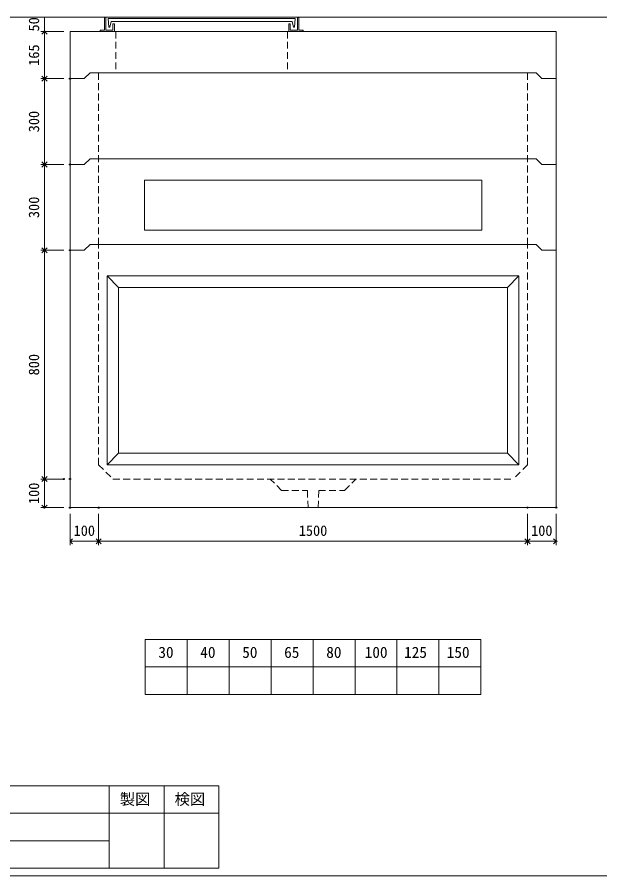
# Model space of a CAD drawing. Units: millimetres, scale not verified. Extents: x -6420 to 6420, y -3037 to 3037.
# Drawn here: x 285 to 2323, y -2663 to 339 of the extents above; entities that cross this region are included whole.
import ezdxf
from ezdxf.enums import TextEntityAlignment as Align

# ---------------------------------------------------------------- set-up
doc = ezdxf.new("R2010")
doc.units = ezdxf.units.MM
doc.header["$LTSCALE"] = 20
doc.header["$PDMODE"] = 32
doc.header["$PDSIZE"] = 4
doc.linetypes.add('DASHED1', pattern=[1.8, 1.2, -0.6])
doc.linetypes.add('USER2', pattern=[50.8, 31.75, -6.35, 6.35, -6.35])
doc.layers.add('0-1_Defpoints', color=7, linetype='Continuous')
for name, color, linetype, lineweight in [('0-2_waku', 7, 'Continuous', 18), ('0-3_gaikei', 7, 'Continuous', 18), ('0-4_kakure', 7, 'DASHED1', 5), ('0-5_sunpou', 7, 'Continuous', 5), ('0-8_uchigawa', 6, 'Continuous', 18), ('0-A_futa', 3, 'Continuous', 18), ('0-B_GL', 4, 'Continuous', 18), ('0-D_文字１', 7, 'Continuous', 18), ('1-2_uchigawa2', 6, 'USER2', 18)]:
    doc.layers.add(name, color=color, linetype=linetype, lineweight=lineweight)
doc.styles.add('ＭＳ ゴシック', font='')
doc.styles.get('ＭＳ ゴシック').set_extended_font_data('MS Gothic')

# ---------------------------------------------------------------- blocks, each defined once
blk = doc.blocks.new('_Open90')
at = {"layer": '0-5_sunpou'}
blk.add_line((0, 0), (-1, 0), dxfattribs=at)
blk.add_lwpolyline([(-0.5, 0.5), (0, 0), (-0.5, -0.5)], dxfattribs=at)
blk = doc.blocks.new('D74')
at = {"layer": '0-1_Defpoints'}
for p in [(3053.24, 2714.26), (2964.21, 2414.26), (3053.24, 2414.26)]:
    blk.add_point(p, dxfattribs=at)
at = {"layer": '0-5_sunpou'}
for p, q in [((3031.24, 2714.26), (2951.21, 2714.26)), ((2964.21, 2696.26), (2964.21, 2432.26)), ((3031.24, 2414.26), (2951.21, 2414.26))]:
    blk.add_line(p, q, dxfattribs=at)
at = {"layer": '0-5_sunpou', "xscale": 18, "yscale": 18}
for p, rotation in [((2964.21, 2714.26), 90), ((2964.21, 2414.26), 270)]:
    blk.add_blockref('_Open90', p, dxfattribs=dict(at, rotation=rotation))
at = {"layer": '0-5_sunpou', "style": 'ＭＳ ゴシック'}
blk.add_text('300', height=36.66, rotation=90, dxfattribs=at).set_placement((2956.21, 2526.76), align=Align.BOTTOM_LEFT)
blk = doc.blocks.new('D75')
at = {"layer": '0-1_Defpoints'}
for p in [(3053.24, 2414.26), (2964.21, 2114.26), (3053.24, 2114.26)]:
    blk.add_point(p, dxfattribs=at)
at = {"layer": '0-5_sunpou'}
for p, q in [((3031.24, 2414.26), (2951.21, 2414.26)), ((2964.21, 2396.26), (2964.21, 2132.26)), ((3031.24, 2114.26), (2951.21, 2114.26))]:
    blk.add_line(p, q, dxfattribs=at)
at = {"layer": '0-5_sunpou', "xscale": 18, "yscale": 18}
for p, rotation in [((2964.21, 2414.26), 90), ((2964.21, 2114.26), 270)]:
    blk.add_blockref('_Open90', p, dxfattribs=dict(at, rotation=rotation))
at = {"layer": '0-5_sunpou', "style": 'ＭＳ ゴシック'}
blk.add_text('300', height=36.66, rotation=90, dxfattribs=at).set_placement((2956.21, 2226.76), align=Align.BOTTOM_LEFT)
blk = doc.blocks.new('D49')
at = {"layer": '0-1_Defpoints'}
for p in [(3053.24, 2114.26), (2964.21, 1314.26), (3053.24, 1314.26)]:
    blk.add_point(p, dxfattribs=at)
at = {"layer": '0-5_sunpou'}
for p, q in [((3031.24, 2114.26), (2951.21, 2114.26)), ((2964.21, 2096.26), (2964.21, 1332.26)), ((3031.24, 1314.26), (2951.21, 1314.26))]:
    blk.add_line(p, q, dxfattribs=at)
at = {"layer": '0-5_sunpou', "xscale": 18, "yscale": 18}
for p, rotation in [((2964.21, 2114.26), 90), ((2964.21, 1314.26), 270)]:
    blk.add_blockref('_Open90', p, dxfattribs=dict(at, rotation=rotation))
at = {"layer": '0-5_sunpou', "style": 'ＭＳ ゴシック'}
blk.add_text('800', height=36.66, rotation=90, dxfattribs=at).set_placement((2956.21, 1676.76), align=Align.BOTTOM_LEFT)
blk = doc.blocks.new('D50')
at = {"layer": '0-1_Defpoints'}
for p in [(3031.24, 1314.26), (2964.21, 1214.26), (3053.24, 1214.26)]:
    blk.add_point(p, dxfattribs=at)
at = {"layer": '0-5_sunpou'}
for p, q in [((3009.24, 1314.26), (2951.21, 1314.26)), ((2964.21, 1296.26), (2964.21, 1232.26)), ((3031.24, 1214.26), (2951.21, 1214.26))]:
    blk.add_line(p, q, dxfattribs=at)
at = {"layer": '0-5_sunpou', "xscale": 18, "yscale": 18}
for p, rotation in [((2964.21, 1314.26), 90), ((2964.21, 1214.26), 270)]:
    blk.add_blockref('_Open90', p, dxfattribs=dict(at, rotation=rotation))
at = {"layer": '0-5_sunpou', "style": 'ＭＳ ゴシック'}
blk.add_text('100', height=36.66, rotation=90, dxfattribs=at).set_placement((2956.21, 1226.76), align=Align.BOTTOM_LEFT)
blk = doc.blocks.new('D51')
at = {"layer": '0-1_Defpoints'}
for p in [(3053.24, 1214.26), (3153.24, 1214.26), (3153.24, 1096.55)]:
    blk.add_point(p, dxfattribs=at)
at = {"layer": '0-5_sunpou'}
for p, q in [((3053.24, 1192.26), (3053.24, 1083.55)), ((3153.24, 1192.26), (3153.24, 1083.55)), ((3071.24, 1096.55), (3135.24, 1096.55))]:
    blk.add_line(p, q, dxfattribs=at)
at = {"layer": '0-5_sunpou', "xscale": 18, "yscale": 18, "rotation": 180}
blk.add_blockref('_Open90', (3053.24, 1096.55), dxfattribs=at)
at = {"layer": '0-5_sunpou', "xscale": 18, "yscale": 18}
blk.add_blockref('_Open90', (3153.24, 1096.55), dxfattribs=at)
at = {"layer": '0-5_sunpou', "style": 'ＭＳ ゴシック'}
blk.add_text('100', height=36.66, dxfattribs=at).set_placement((3065.74, 1104.55), align=Align.BOTTOM_LEFT)
blk = doc.blocks.new('D52')
at = {"layer": '0-1_Defpoints'}
for p in [(3153.24, 1214.26), (4653.24, 1214.26), (4653.24, 1096.55)]:
    blk.add_point(p, dxfattribs=at)
at = {"layer": '0-5_sunpou'}
for p, q in [((3153.24, 1192.26), (3153.24, 1083.55)), ((4653.24, 1192.26), (4653.24, 1083.55)), ((3171.24, 1096.55), (4635.24, 1096.55))]:
    blk.add_line(p, q, dxfattribs=at)
at = {"layer": '0-5_sunpou', "xscale": 18, "yscale": 18, "rotation": 180}
blk.add_blockref('_Open90', (3153.24, 1096.55), dxfattribs=at)
at = {"layer": '0-5_sunpou', "xscale": 18, "yscale": 18}
blk.add_blockref('_Open90', (4653.24, 1096.55), dxfattribs=at)
at = {"layer": '0-5_sunpou', "style": 'ＭＳ ゴシック'}
blk.add_text('1500', height=36.66, dxfattribs=at).set_placement((3853.24, 1104.55), align=Align.BOTTOM_LEFT)
blk = doc.blocks.new('D53')
at = {"layer": '0-1_Defpoints'}
for p in [(4653.24, 1214.26), (4753.24, 1214.26), (4753.24, 1096.55)]:
    blk.add_point(p, dxfattribs=at)
at = {"layer": '0-5_sunpou'}
for p, q in [((4653.24, 1192.26), (4653.24, 1083.55)), ((4753.24, 1192.26), (4753.24, 1083.55)), ((4671.24, 1096.55), (4735.24, 1096.55))]:
    blk.add_line(p, q, dxfattribs=at)
at = {"layer": '0-5_sunpou', "xscale": 18, "yscale": 18, "rotation": 180}
blk.add_blockref('_Open90', (4653.24, 1096.55), dxfattribs=at)
at = {"layer": '0-5_sunpou', "xscale": 18, "yscale": 18}
blk.add_blockref('_Open90', (4753.24, 1096.55), dxfattribs=at)
at = {"layer": '0-5_sunpou', "style": 'ＭＳ ゴシック'}
blk.add_text('100', height=36.66, dxfattribs=at).set_placement((4665.74, 1104.55), align=Align.BOTTOM_LEFT)
blk = doc.blocks.new('_Open90_48')
at = {"layer": '0-5_sunpou'}
blk.add_line((0, 0), (-1, 0), dxfattribs=at)
blk.add_lwpolyline([(-0.5, 0.5), (0, 0), (-0.5, -0.5)], dxfattribs=at)
blk = doc.blocks.new('16 5')
at = {"layer": '0-5_sunpou'}
for p, q in [((75.03, 82.5), (-5, 82.5)), ((8, 64.5), (8, -64.5)), ((53.03, -82.5), (-5, -82.5))]:
    blk.add_line(p, q, dxfattribs=at)
at = {"layer": '0-5_sunpou', "xscale": 18, "yscale": 18}
for p, rotation in [((8, 82.5), 90), ((8, -82.5), 270)]:
    blk.add_blockref('_Open90_48', p, dxfattribs=dict(at, rotation=rotation))
at = {"layer": '0-5_sunpou', "style": 'ＭＳ ゴシック'}
blk.add_text('165', height=36.66, rotation=90, dxfattribs=at).set_placement((0, -37.5), align=Align.BOTTOM_LEFT)
blk = doc.blocks.new('5 0')
at = {"layer": '0-5_sunpou'}
for p, q in [((2.73, 37.5), (2.73, -12.5)), ((9.9, -12.5), (-10.27, -12.5))]:
    blk.add_line(p, q, dxfattribs=at)
blk.add_point((2.73, -12.5), dxfattribs=at)
at = {"layer": '0-5_sunpou', "style": 'ＭＳ ゴシック'}
blk.add_text('50', height=36.66, rotation=90, dxfattribs=at).set_placement((-5.27, -12.5), align=Align.BOTTOM_LEFT)

msp = doc.modelspace()

# ---------------------------------------------------------------- linework, layer by layer
at = {"layer": '0-2_waku'}
for p, q in [((733.33, -1836.78), (733.33, -2028.78)), ((733.33, -1836.78), (733.33, -2028.78)), ((733.33, -1836.78), (733.33, -2028.78)), ((733.33, -1836.78), (733.33, -2028.78)), ((733.33, -1836.78), (1906.67, -1836.78)), ((880, -1836.78), (880, -2028.78)), ((1026.67, -1836.78), (1026.67, -2028.78)), ((1026.67, -1836.78), (1026.67, -2028.78)), ((1173.33, -1836.78), (1173.33, -2028.78)), ((1320, -1836.78), (1320, -2028.78)), ((1466.67, -1836.78), (1466.67, -2028.78)), ((1613.33, -1836.78), (1613.33, -2028.78)), ((1760, -1836.78), (1760, -2028.78)), ((1906.67, -1836.78), (1906.67, -2028.78)), ((733.33, -1932.78), (1906.67, -1932.78)), ((733.33, -2028.78), (1906.67, -2028.78)), ((-1713.33, -2348.54), (990.67, -2348.54)), ((606.67, -2348.54), (606.67, -2636.54)), ((606.67, -2348.54), (606.67, -2636.54)), ((798.67, -2348.54), (798.67, -2636.54)), ((990.67, -2348.54), (990.67, -2636.54)), ((-1713.33, -2444.54), (990.67, -2444.54)), ((-1713.33, -2540.54), (606.67, -2540.54)), ((-1713.33, -2636.54), (990.67, -2636.54)), ((-1740, -2663.21), (6420, -2663.21))]:
    msp.add_line(p, q, dxfattribs=at)
at = {"layer": '0-3_gaikei'}
for p, q in [((470, 289.22), (470, -475.78)), ((470, 289.22), (2170, 289.22)), ((470, 289.22), (2170, 289.22)), ((470, 289.22), (2170, 289.22)), ((470, 289.22), (2170, 289.22)), ((470, 289.22), (2170, 289.22)), ((470, 274.22), (470, 289.22)), ((470, 274.22), (470, 289.22)), ((470, 289.22), (2170, 289.22)), ((470, 289.22), (2170, 289.22)), ((470, 289.22), (2170, 289.22)), ((470, 289.22), (2170, 289.22)), ((470, 289.22), (2170, 289.22)), ((495, 289.22), (1365, 289.22)), ((2170, -475.78), (2170, 289.22)), ((470, 124.22), (520, 124.22)), ((470, 124.22), (520, 124.22)), ((470, 124.22), (520, 124.22)), ((470, 124.22), (520, 124.22)), ((470, 124.22), (520, 124.22)), ((470, 124.22), (520, 124.22)), ((470, 124.22), (520, 124.22)), ((470, 124.22), (520, 124.22)), ((470, 124.22), (520, 124.22)), ((470, 124.22), (520, 124.22)), ((470, 124.22), (520, 124.22)), ((470, 124.22), (520, 124.22)), ((470, 124.22), (520, 124.22)), ((470, 124.22), (520, 124.22)), ((540, 144.22), (520, 124.22)), ((540, 144.22), (520, 124.22)), ((540, 144.22), (520, 124.22)), ((540, 144.22), (520, 124.22)), ((540, 144.22), (520, 124.22)), ((540, 144.22), (520, 124.22)), ((540, 144.22), (520, 124.22)), ((540, 144.22), (520, 124.22)), ((540, 144.22), (520, 124.22)), ((540, 144.22), (520, 124.22)), ((540, 144.22), (520, 124.22)), ((540, 144.22), (520, 124.22)), ((540, 144.22), (520, 124.22)), ((540, 144.22), (520, 124.22)), ((540, 144.22), (2100, 144.22)), ((540, 144.22), (2100, 144.22)), ((540, 144.22), (2100, 144.22)), ((540, 144.22), (2100, 144.22)), ((540, 144.22), (2100, 144.22)), ((540, 144.22), (2100, 144.22)), ((540, 144.22), (2100, 144.22)), ((540, 144.22), (2100, 144.22)), ((540, 144.22), (2100, 144.22)), ((540, 144.22), (2100, 144.22)), ((540, 144.22), (2100, 144.22)), ((540, 144.22), (2100, 144.22)), ((540, 144.22), (2100, 144.22)), ((540, 144.22), (2100, 144.22)), ((2100, 144.22), (2120, 124.22)), ((2100, 144.22), (2120, 124.22)), ((2100, 144.22), (2120, 124.22)), ((2100, 144.22), (2120, 124.22)), ((2100, 144.22), (2120, 124.22)), ((2100, 144.22), (2120, 124.22)), ((2100, 144.22), (2120, 124.22)), ((2100, 144.22), (2120, 124.22)), ((2100, 144.22), (2120, 124.22)), ((2100, 144.22), (2120, 124.22)), ((2100, 144.22), (2120, 124.22)), ((2100, 144.22), (2120, 124.22)), ((2100, 144.22), (2120, 124.22)), ((2100, 144.22), (2120, 124.22)), ((2120, 124.22), (2170, 124.22)), ((2120, 124.22), (2170, 124.22)), ((2120, 124.22), (2170, 124.22)), ((2120, 124.22), (2170, 124.22)), ((2120, 124.22), (2170, 124.22)), ((2120, 124.22), (2170, 124.22)), ((2120, 124.22), (2170, 124.22)), ((2120, 124.22), (2170, 124.22)), ((2120, 124.22), (2170, 124.22)), ((2120, 124.22), (2170, 124.22)), ((2120, 124.22), (2170, 124.22)), ((2120, 124.22), (2170, 124.22)), ((2120, 124.22), (2170, 124.22)), ((2120, 124.22), (2170, 124.22)), ((470, -175.78), (520, -175.78)), ((470, -175.78), (520, -175.78)), ((540, -155.78), (520, -175.78)), ((540, -155.78), (520, -175.78)), ((540, -155.78), (2100, -155.78)), ((540, -155.78), (2100, -155.78)), ((2100, -155.78), (2120, -175.78)), ((2100, -155.78), (2120, -175.78)), ((2120, -175.78), (2170, -175.78)), ((2120, -175.78), (2170, -175.78)), ((470, -475.78), (520, -475.78)), ((470, -475.78), (520, -475.78)), ((470, -475.78), (520, -475.78)), ((470, -475.78), (520, -475.78)), ((470, -475.78), (520, -475.78)), ((470, -475.78), (520, -475.78)), ((470, -475.78), (520, -475.78)), ((470, -475.78), (470, -1375.78)), ((470, -475.78), (520, -475.78)), ((470, -475.78), (520, -475.78)), ((470, -475.78), (520, -475.78)), ((470, -475.78), (520, -475.78)), ((470, -475.78), (520, -475.78)), ((470, -475.78), (520, -475.78)), ((470, -475.78), (520, -475.78)), ((470, -475.78), (520, -475.78)), ((470, -475.78), (520, -475.78)), ((470, -475.78), (520, -475.78)), ((470, -475.78), (520, -475.78)), ((470, -475.78), (520, -475.78)), ((470, -475.78), (520, -475.78)), ((540, -455.78), (520, -475.78)), ((540, -455.78), (520, -475.78)), ((540, -455.78), (520, -475.78)), ((540, -455.78), (520, -475.78)), ((540, -455.78), (520, -475.78)), ((540, -455.78), (520, -475.78)), ((540, -455.78), (520, -475.78)), ((540, -455.78), (520, -475.78)), ((540, -455.78), (520, -475.78)), ((540, -455.78), (520, -475.78)), ((540, -455.78), (520, -475.78)), ((540, -455.78), (520, -475.78)), ((540, -455.78), (520, -475.78)), ((540, -455.78), (520, -475.78)), ((540, -455.78), (520, -475.78)), ((540, -455.78), (520, -475.78)), ((540, -455.78), (520, -475.78)), ((540, -455.78), (520, -475.78)), ((540, -455.78), (520, -475.78)), ((540, -455.78), (520, -475.78)), ((540, -455.78), (2100, -455.78)), ((540, -455.78), (2100, -455.78)), ((540, -455.78), (2100, -455.78)), ((540, -455.78), (2100, -455.78)), ((540, -455.78), (2100, -455.78)), ((540, -455.78), (2100, -455.78)), ((540, -455.78), (2100, -455.78)), ((540, -455.78), (2100, -455.78)), ((540, -455.78), (2100, -455.78)), ((540, -455.78), (2100, -455.78)), ((540, -455.78), (2100, -455.78)), ((540, -455.78), (2100, -455.78)), ((540, -455.78), (2100, -455.78)), ((540, -455.78), (2100, -455.78)), ((540, -455.78), (2100, -455.78)), ((540, -455.78), (2100, -455.78)), ((540, -455.78), (2100, -455.78)), ((540, -455.78), (2100, -455.78)), ((540, -455.78), (2100, -455.78)), ((540, -455.78), (2100, -455.78)), ((2100, -455.78), (2120, -475.78)), ((2100, -455.78), (2120, -475.78)), ((2100, -455.78), (2120, -475.78)), ((2100, -455.78), (2120, -475.78)), ((2100, -455.78), (2120, -475.78)), ((2100, -455.78), (2120, -475.78)), ((2100, -455.78), (2120, -475.78)), ((2100, -455.78), (2120, -475.78)), ((2100, -455.78), (2120, -475.78)), ((2100, -455.78), (2120, -475.78)), ((2100, -455.78), (2120, -475.78)), ((2100, -455.78), (2120, -475.78)), ((2100, -455.78), (2120, -475.78)), ((2100, -455.78), (2120, -475.78)), ((2100, -455.78), (2120, -475.78)), ((2100, -455.78), (2120, -475.78)), ((2100, -455.78), (2120, -475.78)), ((2100, -455.78), (2120, -475.78)), ((2100, -455.78), (2120, -475.78)), ((2100, -455.78), (2120, -475.78)), ((2120, -475.78), (2170, -475.78)), ((2120, -475.78), (2170, -475.78)), ((2120, -475.78), (2170, -475.78)), ((2120, -475.78), (2170, -475.78)), ((2120, -475.78), (2170, -475.78)), ((2120, -475.78), (2170, -475.78)), ((2120, -475.78), (2170, -475.78)), ((2120, -475.78), (2170, -475.78)), ((2120, -475.78), (2170, -475.78)), ((2120, -475.78), (2170, -475.78)), ((2120, -475.78), (2170, -475.78)), ((2120, -475.78), (2170, -475.78)), ((2120, -475.78), (2170, -475.78)), ((2120, -475.78), (2170, -475.78)), ((2120, -475.78), (2170, -475.78)), ((2120, -475.78), (2170, -475.78)), ((2120, -475.78), (2170, -475.78)), ((2120, -475.78), (2170, -475.78)), ((2120, -475.78), (2170, -475.78)), ((2120, -475.78), (2170, -475.78)), ((2170, -1375.78), (2170, -475.78)), ((470, -1375.78), (2170, -1375.78))]:
    msp.add_line(p, q, dxfattribs=at)
at = {"layer": '0-4_kakure'}
for p, q in [((630, 289.22), (630, 144.22)), ((1230, 289.22), (1230, 144.22)), ((570, -455.78), (570, 144.22)), ((2070, -455.78), (2070, 144.22)), ((570, -1225.78), (570, -455.78)), ((2070, -1225.78), (2070, -455.78)), ((570, -1225.78), (620, -1275.78)), ((2070, -1225.78), (2020, -1275.78)), ((620, -1275.78), (2020, -1275.78)), ((1210, -1315.78), (1170, -1275.78)), ((1210, -1315.78), (1300, -1315.78)), ((1300, -1315.78), (1302.5, -1375.78)), ((1340, -1315.78), (1337.5, -1375.78))]:
    msp.add_line(p, q, dxfattribs=at)
msp.add_lwpolyline([(1340, -1315.78), (1430, -1315.78), (1470, -1275.78)], dxfattribs=at)
at = {"layer": '0-5_sunpou'}
msp.add_line((449, 339.22), (367.97, 339.22), dxfattribs=at)
at = {"layer": '0-8_uchigawa'}
for p, q in [((600, -565.78), (1320, -565.78)), ((600, -565.78), (600, -1225.78)), ((640, -605.78), (600, -565.78)), ((2040, -565.78), (1320, -565.78)), ((2000, -605.78), (2040, -565.78)), ((2040, -565.78), (2040, -1225.78)), ((2040, -565.78), (2040, -1225.78)), ((640, -605.78), (640, -1185.78)), ((640, -605.78), (1320, -605.78)), ((640, -605.78), (1320, -605.78)), ((2000, -605.78), (1320, -605.78)), ((2000, -605.78), (2000, -1185.78)), ((640, -1185.78), (600, -1225.78)), ((640, -1185.78), (1320, -1185.78)), ((600, -1225.78), (1320, -1225.78)), ((1320.69, -1226.47), (2040, -1225.78))]:
    msp.add_line(p, q, dxfattribs=at)
msp.add_lwpolyline([(1320, -1185.78), (2000, -1185.78), (2040, -1225.78)], dxfattribs=at)
at = {"layer": '0-A_futa'}
for p, q in [((590, 337.22), (590, 294.22)), ((592, 339.22), (595, 339.22)), ((595, 339.22), (595, 294.22)), ((602.81, 334.72), (1257.14, 334.72)), ((602.81, 334.72), (605.3, 304.72)), ((1257.14, 334.72), (1254.89, 304.72)), ((1265, 339.22), (1268, 339.22)), ((1265, 339.22), (1265, 294.22)), ((1270, 337.22), (1270, 294.22)), ((605.3, 304.72), (609.01, 304.72)), ((613.33, 323.72), (609.01, 304.72)), ((613.33, 323.72), (1246.67, 323.72)), ((620, 314.22), (620, 294.22)), ((622, 316.22), (623, 316.22)), ((625, 314.22), (625, 289.22)), ((1235, 314.22), (1235, 289.22)), ((1238, 316.22), (1237, 316.22)), ((1240, 314.22), (1240, 294.22)), ((1246.67, 323.72), (1250.99, 304.72)), ((1254.89, 304.72), (1250.99, 304.72)), ((575, 292.22), (575, 291.22)), ((577, 294.22), (590, 294.22)), ((630, 289.22), (577, 289.22)), ((595, 294.22), (620, 294.22)), ((1235, 289.22), (1283, 289.22)), ((1265, 294.22), (1240, 294.22)), ((1283, 294.22), (1270, 294.22)), ((1285, 292.22), (1285, 291.22))]:
    msp.add_line(p, q, dxfattribs=at)
for centre, start, end in [((592, 337.22), 90, 180), ((1268, 337.22), 0, 90), ((622, 314.22), 90, 180), ((623, 314.22), 0, 90), ((1237, 314.22), 90, 180), ((1238, 314.22), 0, 90), ((577, 292.22), 90, 180), ((577, 291.22), 180, 270), ((1283, 292.22), 0, 90), ((1283, 291.22), 270, 0)]:
    msp.add_arc(centre, 2, start, end, dxfattribs=at)
at = {"layer": '0-B_GL'}
msp.add_line((-1740, 339.22), (6420, 339.22), dxfattribs=at)
at = {"layer": '1-2_uchigawa2'}
for p, q in [((730, -230.78), (1320, -230.78)), ((730, -230.78), (730, -405.78)), ((1910, -230.78), (1320, -230.78)), ((1910, -230.78), (1910, -405.78)), ((730, -405.78), (1320.53, -405.78)), ((1910, -405.78), (1319.47, -405.78))]:
    msp.add_line(p, q, dxfattribs=at)

# ---------------------------------------------------------------- block references
at = {"layer": '0-5_sunpou'}
for name, p in [('5 0', (378.24, 301.72)), ('16 5', (372.97, 206.72)), ('D74', (-2583.24, -2590.04)), ('D75', (-2583.24, -2590.04)), ('D49', (-2583.24, -2590.04)), ('D50', (-2583.24, -2590.04)), ('D51', (-2583.24, -2590.04)), ('D52', (-2583.24, -2590.04)), ('D53', (-2583.24, -2590.04))]:
    msp.add_blockref(name, p, dxfattribs=at)

# ---------------------------------------------------------------- texts
at = {"layer": '0-D_文字１', "style": 'ＭＳ ゴシック'}
for s, p in [('30', (778.92, -1912.95)), ('40', (925.59, -1912.95)), ('50', (1072.26, -1912.95)), ('65', (1218.92, -1912.95)), ('80', (1366.14, -1912.95)), ('100', (1500.63, -1912.95)), ('125', (1638.48, -1912.95)), ('150', (1787.5, -1912.95)), ('製図', (644.08, -2426.21)), ('検図', (836.08, -2426.21))]:
    msp.add_text(s, height=39.1, dxfattribs=at).set_placement(p, align=Align.BOTTOM_LEFT)

doc.saveas('drawing.dxf')
